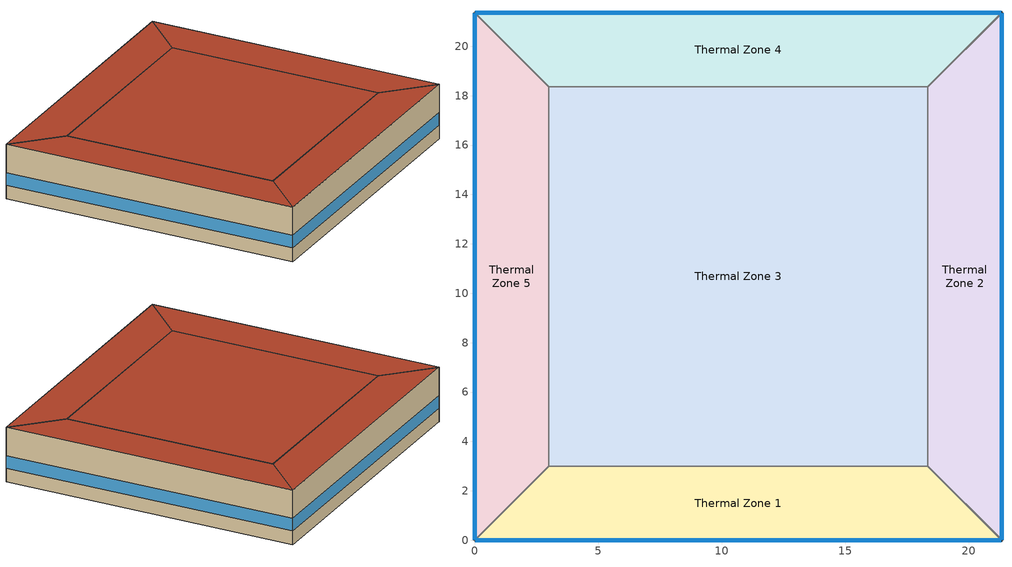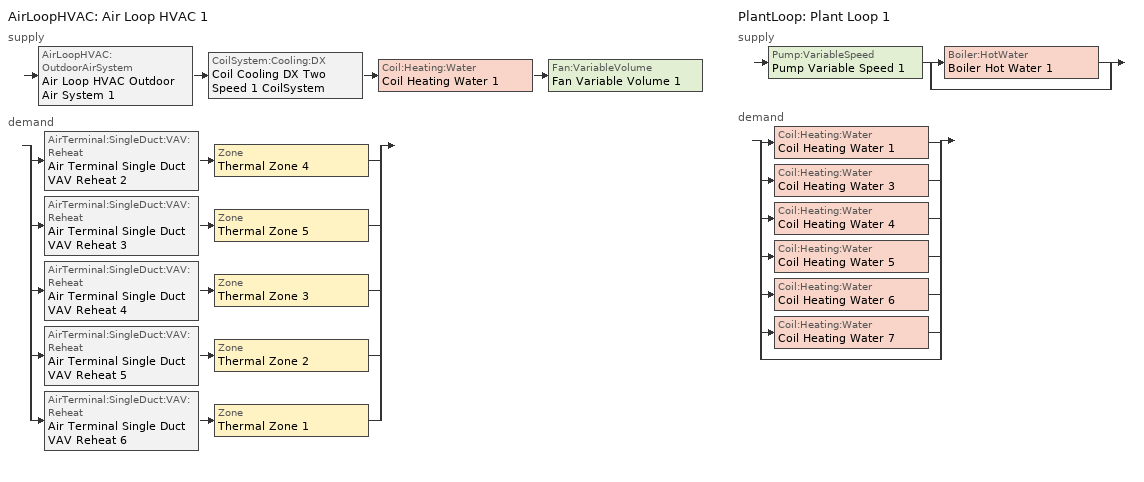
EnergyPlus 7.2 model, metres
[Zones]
Thermal Zone 3
 floor ground (000_ExtSlabCarpet_4in_ClimateZone 1-8): 3,3 3,18.35 18.35,18.35 18.35,3 z0
 wall to Thermal Zone 1 (000_Interior Wall): 3,3 18.35,3 z0:4
 wall to Thermal Zone 4 (000_Interior Wall): 18.35,18.35 3,18.35 z0:4
 wall to Thermal Zone 2 (000_Interior Wall): 18.35,3 18.35,18.35 z0:4
 wall to Thermal Zone 5 (000_Interior Wall): 3,18.35 3,3 z0:4
 roof outside (ASHRAE_189.1-2009_ExtRoof_IEAD_ClimateZone 2-5): 18.35,3 18.35,18.35 3,18.35 3,3 z4
Thermal Zone 5
 floor ground (000_ExtSlabCarpet_4in_ClimateZone 1-8): 0,0 0,21.35 3,18.35 3,3 z0
 wall outside (ASHRAE_189.1-2009_ExtWall_SteelFrame_ClimateZone 4-8): 0,21.35 0,0 z0:4
 wall to Thermal Zone 1 (000_Interior Wall): 0,0 3,3 z0:4
 wall to Thermal Zone 4 (000_Interior Wall): 3,18.35 0,21.35 z0:4
 window (ASHRAE_189.1-2009_ExtWindow_ClimateZone 4-5): 0,21.33 0,0.03 z1:1.92
 roof outside (ASHRAE_189.1-2009_ExtRoof_IEAD_ClimateZone 2-5): 3,3 3,18.35 0,21.35 0,0 z4
Thermal Zone 2
 floor ground (000_ExtSlabCarpet_4in_ClimateZone 1-8): 21.35,21.35 21.35,0 18.35,3 18.35,18.35 z0
 wall outside (ASHRAE_189.1-2009_ExtWall_SteelFrame_ClimateZone 4-8): 21.35,0 21.35,21.35 z0:4
 wall to Thermal Zone 4 (000_Interior Wall): 21.35,21.35 18.35,18.35 z0:4
 wall to Thermal Zone 1 (000_Interior Wall): 18.35,3 21.35,0 z0:4
 window (ASHRAE_189.1-2009_ExtWindow_ClimateZone 4-5): 21.35,0.03 21.35,21.33 z1:1.92
 roof outside (ASHRAE_189.1-2009_ExtRoof_IEAD_ClimateZone 2-5): 18.35,18.35 18.35,3 21.35,0 21.35,21.35 z4
Thermal Zone 1
 floor ground (000_ExtSlabCarpet_4in_ClimateZone 1-8): 21.35,0 0,0 3,3 18.35,3 z0
 wall outside (ASHRAE_189.1-2009_ExtWall_SteelFrame_ClimateZone 4-8): 0,0 21.35,0 z0:4
 window (ASHRAE_189.1-2009_ExtWindow_ClimateZone 4-5): 0.03,0 21.33,0 z1:1.92
 roof outside (ASHRAE_189.1-2009_ExtRoof_IEAD_ClimateZone 2-5): 18.35,3 3,3 0,0 21.35,0 z4
Thermal Zone 4
 floor ground (000_ExtSlabCarpet_4in_ClimateZone 1-8): 0,21.35 21.35,21.35 18.35,18.35 3,18.35 z0
 wall outside (ASHRAE_189.1-2009_ExtWall_SteelFrame_ClimateZone 4-8): 21.35,21.35 0,21.35 z0:4
 window (ASHRAE_189.1-2009_ExtWindow_ClimateZone 4-5): 21.33,21.35 0.03,21.35 z1:1.92
 roof outside (ASHRAE_189.1-2009_ExtRoof_IEAD_ClimateZone 2-5): 3,18.35 18.35,18.35 21.35,21.35 0,21.35 z4
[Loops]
AirLoopHVAC 'Air Loop HVAC 1'
 supply: AirLoopHVAC:OutdoorAirSystem 'Air Loop HVAC Outdoor Air System 1' > CoilSystem:Cooling:DX 'Coil Cooling DX Two Speed 1 CoilSystem' > Coil:Heating:Water 'Coil Heating Water 1' > Fan:VariableVolume 'Fan Variable Volume 1'
 demand: split
  | AirTerminal:SingleDuct:VAV:Reheat 'Air Terminal Single Duct VAV Reheat 2' > Zone 'Thermal Zone 4'
  | AirTerminal:SingleDuct:VAV:Reheat 'Air Terminal Single Duct VAV Reheat 3' > Zone 'Thermal Zone 5'
  | AirTerminal:SingleDuct:VAV:Reheat 'Air Terminal Single Duct VAV Reheat 4' > Zone 'Thermal Zone 3'
  | AirTerminal:SingleDuct:VAV:Reheat 'Air Terminal Single Duct VAV Reheat 5' > Zone 'Thermal Zone 2'
  | AirTerminal:SingleDuct:VAV:Reheat 'Air Terminal Single Duct VAV Reheat 6' > Zone 'Thermal Zone 1'
PlantLoop 'Plant Loop 1'
 supply: Pump:VariableSpeed 'Pump Variable Speed 1' > split
  | Boiler:HotWater 'Boiler Hot Water 1'
  | bypass
 demand: split
  | Coil:Heating:Water 'Coil Heating Water 1'
  | Coil:Heating:Water 'Coil Heating Water 3'
  | Coil:Heating:Water 'Coil Heating Water 4'
  | Coil:Heating:Water 'Coil Heating Water 5'
  | Coil:Heating:Water 'Coil Heating Water 6'
  | Coil:Heating:Water 'Coil Heating Water 7'
  | bypass
[Site:Location]
SACRAMENTO_CA_USA Design_Conditions: Latitude {deg}=38.52; Longitude {deg}=-121.5; Time Zone {hr}=-8; Elevation {m}=8
[Building]
Building 1
[Material] Thermal Absorptance=0.9
Name | Roughness | Thickness {m} | Conductivity {W/m-K} | Density {kg/m3} | Specific Heat {J/kg-K} | Solar Absorptance | Visible Absorptance
000_G01a 19mm gypsum board | MediumSmooth | 0.019 | 0.16 | 800 | 1090 | 0.7 | 0.7
MAT-CC05 4 HW CONCRETE | Rough | 0.1016 | 1.311 | 2240 | 836.8 | 0.7 | 0.7
1/2IN Gypsum | Smooth | 0.0127 | 0.16 | 784.9 | 830 | 0.92 | 0.92
Roof Insulation [21] | MediumRough | 0.2105 | 0.049 | 265 | 836.8 | 0.7 | 0.7
Wall Insulation [39] | MediumRough | 0.1184 | 0.045 | 265 | 836.8 | 0.7 | 0.7
Roof Membrane | VeryRough | 0.0095 | 0.16 | 1121.29 | 1460 | 0.7 | 0.7
Metal Decking | MediumSmooth | 0.0015 | 45.006 | 7680 | 418.4 | 0.7 | 0.3
[Material:AirGap]
000_F04 Wall air space resistance: Thermal Resistance {m2-K/W}=0.15
[Material:NoMass] Thermal Absorptance=0.9; Solar Absorptance=0.7
Name | Roughness | Thermal Resistance {m2-K/W} | Visible Absorptance
MAT-SHEATH | Rough | 0.3626 | 0.7
CP02 CARPET PAD | VeryRough | 0.2165 | 0.8
[WindowMaterial:Glazing]
Theoretical Glass [207]: Optical Data Type=SpectralAverage; Thickness {m}=0.003; Solar Transmittance at Normal Incidence=0.3311; Front Side Solar Reflectance at Normal Incidence=0.6189; Back Side Solar Reflectance at Normal Incidence=0.6189; Visible Transmittance at Normal Incidence=0.44; Front Side Visible Reflectance at Normal Incidence=0.51; Back Side Visible Reflectance at Normal Incidence=0.51; Infrared Transmittance at Normal Incidence=0; Front Side Infrared Hemispherical Emissivity=0.9; Back Side Infrared Hemispherical Emissivity=0.9; Conductivity {W/m-K}=0.0133; Dirt Correction Factor for Solar and Visible Transmittance=1; Solar Diffusing=No
[Construction]
ASHRAE_189.1-2009_ExtWall_SteelFrame_ClimateZone 4-8: MAT-SHEATH, Wall Insulation [39], 1/2IN Gypsum
ASHRAE_189.1-2009_ExtRoof_IEAD_ClimateZone 2-5: Roof Membrane, Roof Insulation [21], Metal Decking
ASHRAE_189.1-2009_ExtWindow_ClimateZone 4-5: Theoretical Glass [207]
000_ExtSlabCarpet_4in_ClimateZone 1-8: MAT-CC05 4 HW CONCRETE, CP02 CARPET PAD
000_Interior Wall: 000_G01a 19mm gypsum board, 000_F04 Wall air space resistance, 000_G01a 19mm gypsum board
[AirLoopHVAC]
Air Loop HVAC 1: Design Supply Air Flow Rate {m3/s}=AutoSize
[Sizing:System]
Air Loop HVAC 1: Type of Load to Size On=Sensible; Design Outdoor Air Flow Rate {m3/s}=Autosize; Minimum System Air Flow Ratio=0.3; Preheat Design Temperature {C}=7; Preheat Design Humidity Ratio {kgWater/kgDryAir}=0.008; Precool Design Temperature {C}=12.8; Precool Design Humidity Ratio {kgWater/kgDryAir}=0.008; Central Cooling Design Supply Air Temperature {C}=12.8; Central Heating Design Supply Air Temperature {C}=12.8; Sizing Option=NonCoincident; 100% Outdoor Air in Cooling=Yes; 100% Outdoor Air in Heating=Yes; Central Cooling Design Supply Air Humidity Ratio {kgWater/kgDryAir}=0.0085; Central Heating Design Supply Air Humidity Ratio {kgWater/kgDryAir}=0.008; Cooling Design Air Flow Method=DesignDay; Cooling Design Air Flow Rate {m3/s}=0; Heating Design Air Flow Method=DesignDay; Heating Design Air Flow Rate {m3/s}=0; System Outdoor Air Method=ZoneSum
[Controller:WaterCoil]
Controller Water Coil 1: Control Variable=Temperature; Action=Normal; Actuator Variable=Flow; Controller Convergence Tolerance {deltaC}=Autosize; Maximum Actuated Flow {m3/s}=Autosize; Minimum Actuated Flow {m3/s}=1e-07
[AvailabilityManager:Scheduled]
Name | Schedule
AvailabilityManager:Scheduled {1c1fee18-6ddc-4ffe-a04e-da2444108eed} | Schedule:Compact {eddeffca-9207-4652-b6b0-dc52b25e9124}
AvailabilityManager:Scheduled {cdcdd255-0d95-41b8-bb07-726f41c881cc} | Schedule:Compact {dd872ce7-c455-49b8-a070-eb6be7921160}
[Controller:OutdoorAir]
Controller Outdoor Air 1: Minimum Outdoor Air Flow Rate {m3/s}=Autosize; Maximum Outdoor Air Flow Rate {m3/s}=Autosize; Economizer Control Type=FixedDryBulb; Economizer Control Action Type=ModulateFlow; Economizer Maximum Limit Dry-Bulb Temperature {C}=30; Economizer Maximum Limit Enthalpy {J/kg}=64000; Economizer Minimum Limit Dry-Bulb Temperature {C}=-100; Lockout Type=NoLockout; Minimum Limit Type=FixedMinimum; High Humidity Control=No; Control High Indoor Humidity Based on Outdoor Humidity Ratio=Yes; Heat Recovery Bypass Control Type=BypassWhenOAFlowGreaterThanMinimum
[SetpointManager:MixedAir] Control Variable=Temperature
Setpoint Manager Mixed Air 3; Setpoint Manager Mixed Air 2; Setpoint Manager Mixed Air 1
[CoilSystem:Cooling:DX]
Coil Cooling DX Two Speed 1 CoilSystem: Availability Schedule=Always_On; Cooling Coil=Coil Cooling DX Two Speed 1
[Coil:Cooling:DX:TwoSpeed]
Coil Cooling DX Two Speed 1: Availability Schedule=Always_On; Rated High Speed Total Cooling Capacity {W}=Autosize; Rated High Speed Sensible Heat Ratio=Autosize; Rated High Speed COP {W/W}=5.5; Rated High Speed Air Flow Rate {m3/s}=Autosize; Total Cooling Capacity Function of Temperature Curve=Curve Biquadratic 1; Total Cooling Capacity Function of Flow Fraction Curve=Curve Quadratic 1; Energy Input Ratio Function of Temperature Curve=Curve Biquadratic 2; Energy Input Ratio Function of Flow Fraction Curve=Curve Quadratic 2; Part Load Fraction Correlation Curve=Curve Quadratic 3; Rated Low Speed Total Cooling Capacity {W}=Autosize; Rated Low Speed Sensible Heat Ratio=0.69; Rated Low Speed COP {W/W}=6.6; Rated Low Speed Air Flow Rate {m3/s}=Autosize; Low Speed Total Cooling Capacity Function of Temperature Curve=Curve Biquadratic 3; Low Speed Energy Input Ratio Function of Temperature Curve=Curve Biquadratic 4; Condenser Type=AirCooled; High Speed Evaporative Condenser Effectiveness=0; Low Speed Evaporative Condenser Effectiveness=0; Basin Heater Capacity {W/K}=10; Basin Heater Setpoint Temperature {C}=2
[Coil:Heating:Water] Availability Schedule=Always_On; U-Factor Times Area Value {W/K}=Autosize; Maximum Water Flow Rate {m3/s}=Autosize; Performance Input Method=UFactorTimesAreaAndDesignWaterFlowRate; Rated Capacity {W}=Autosize; Rated Inlet Water Temperature {C}=82.2; Rated Inlet Air Temperature {C}=16.6; Rated Outlet Water Temperature {C}=71.1; Rated Outlet Air Temperature {C}=32.2; Rated Ratio for Air and Water Convection=0.5
Coil Heating Water 1; Coil Heating Water 3; Coil Heating Water 4; Coil Heating Water 5; Coil Heating Water 6; Coil Heating Water 7
[Fan:VariableVolume]
Fan Variable Volume 1: Availability Schedule=Always_On; Fan Efficiency=0.5; Pressure Rise {Pa}=500; Maximum Flow Rate {m3/s}=AutoSize; Fan Power Minimum Flow Rate Input Method=FixedFlowRate; Fan Power Minimum Flow Fraction=0; Fan Power Minimum Air Flow Rate {m3/s}=0; Motor Efficiency=0.93; Motor In Airstream Fraction=1; Fan Power Coefficient 1=0.0407599; Fan Power Coefficient 2=0.088045; Fan Power Coefficient 3=-0.0729261; Fan Power Coefficient 4=0.94374; Fan Power Coefficient 5=0
[SetpointManager:Scheduled] Control Variable=Temperature
Name | Schedule
Setpoint Manager Scheduled 1 | Deck_Temperature
Setpoint Manager Scheduled 2 | Hot_Water_Temperature
[AirTerminal:SingleDuct:VAV:Reheat] Availability Schedule=Always_On; Maximum Air Flow Rate {m3/s}=Autosize; Zone Minimum Air Flow Input Method=Constant; Constant Minimum Air Flow Fraction=0.3; Fixed Minimum Air Flow Rate {m3/s}=0.3; Maximum Hot Water or Steam Flow Rate {m3/s}=Autosize; Minimum Hot Water or Steam Flow Rate {m3/s}=0; Convergence Tolerance=0.001; Damper Heating Action=Normal; Maximum Flow per Zone Floor Area During Reheat {m3/s-m2}=Autocalculate; Maximum Flow Fraction During Reheat=Autocalculate; Maximum Reheat Air Temperature {C}=35
Name | Reheat Coil
Air Terminal Single Duct VAV Reheat 2 | Coil Heating Water 3
Air Terminal Single Duct VAV Reheat 3 | Coil Heating Water 4
Air Terminal Single Duct VAV Reheat 4 | Coil Heating Water 5
Air Terminal Single Duct VAV Reheat 5 | Coil Heating Water 6
Air Terminal Single Duct VAV Reheat 6 | Coil Heating Water 7
[PlantLoop]
Plant Loop 1: Fluid Type=Water; Plant Equipment Operation Scheme=Plant Loop 1 Operation Scheme List; Maximum Loop Temperature {C}=100; Minimum Loop Temperature {C}=0; Maximum Loop Flow Rate {m3/s}=Autosize; Minimum Loop Flow Rate {m3/s}=0; Plant Loop Volume {m3}=Autocalculate; Load Distribution Scheme=Optimal
[PlantEquipmentOperationSchemes]
Plant Loop 1 Operation Scheme List: Control Scheme Object Type 1=PlantEquipmentOperation:HeatingLoad; Control Scheme Name 1=Plant Loop 1 Heating Operation Scheme; Control Scheme Schedule Name 1=Plant Loop 1 On Schedule
[PlantEquipmentOperation:HeatingLoad]
Plant Loop 1 Heating Operation Scheme: Load Range Lower Limit 1 {W}=0; Load Range Upper Limit 1 {W}=1000000000; Range Equipment List Name 1=Plant Loop 1 Heating Equipment List
[PlantEquipmentList]
Plant Loop 1 Heating Equipment List: Boiler:HotWater, Boiler Hot Water 1
[Sizing:Plant]
Plant Loop 1: Loop Type=Heating; Design Loop Exit Temperature {C}=82; Loop Design Temperature Difference {deltaC}=11
[Pump:VariableSpeed]
Pump Variable Speed 1: Rated Flow Rate {m3/s}=Autosize; Rated Pump Head {Pa}=179352; Rated Power Consumption {W}=Autosize; Motor Efficiency=0.9; Fraction of Motor Inefficiencies to Fluid Stream=0; Coefficient 1 of the Part Load Performance Curve=0; Coefficient 2 of the Part Load Performance Curve=1; Coefficient 3 of the Part Load Performance Curve=0; Coefficient 4 of the Part Load Performance Curve=0; Minimum Flow Rate {m3/s}=0; Pump Control Type=Intermittent
[Boiler:HotWater]
Boiler Hot Water 1: Fuel Type=NaturalGas; Nominal Capacity {W}=Autosize; Nominal Thermal Efficiency=0.66; Design Water Outlet Temperature {C}=82; Design Water Flow Rate {m3/s}=Autosize; Minimum Part Load Ratio=0; Maximum Part Load Ratio=1; Optimum Part Load Ratio=1; Water Outlet Upper Temperature Limit {C}=99; Boiler Flow Mode=ConstantFlow; Parasitic Electric Load {W}=0; Sizing Factor=1
[Zone]
Thermal Zone 3; Thermal Zone 5; Thermal Zone 2; Thermal Zone 1; Thermal Zone 4
[ZoneControl:Thermostat] Control Object Type 1=ThermostatSetpoint:DualSetpoint; Control Name 1=Thermostat Setpoint Dual Setpoint 1
Name | Zone or ZoneList | Control Type Schedule
Thermal Zone 3 Thermostat | Thermal Zone 3 | Thermal Zone 3 Thermostat Schedule
Thermal Zone 5 Thermostat | Thermal Zone 5 | Thermal Zone 5 Thermostat Schedule
Thermal Zone 2 Thermostat | Thermal Zone 2 | Thermal Zone 2 Thermostat Schedule
Thermal Zone 1 Thermostat | Thermal Zone 1 | Thermal Zone 1 Thermostat Schedule
Thermal Zone 4 Thermostat | Thermal Zone 4 | Thermal Zone 4 Thermostat Schedule
[ThermostatSetpoint:DualSetpoint]
Thermostat Setpoint Dual Setpoint 1: Heating Setpoint Temperature Schedule=Heating Sch; Cooling Setpoint Temperature Schedule=Cooling Sch
[Zone equipment]
Thermal Zone 3: Air Terminal Single Duct VAV Reheat 4
Thermal Zone 5: Air Terminal Single Duct VAV Reheat 3
Thermal Zone 2: Air Terminal Single Duct VAV Reheat 5
Thermal Zone 1: Air Terminal Single Duct VAV Reheat 6
Thermal Zone 4: Air Terminal Single Duct VAV Reheat 2
[Schedule:Day:Interval]
Hot_Water_Temperature_Winter_Design_Day; Hot_Water_Temperature_Default; Hot_Water_Temperature_Summer_Design_Day: No, 24:00, 67
Always_On_Summer_Design_Day; Always_On_Winter_Design_Day; Always_On_Default: No, 24:00, 1
Deck_Temperature_Default; Deck_Temperature_Winter_Design_Day; Deck_Temperature_Summer_Design_Day: No, 24:00, 12.8
Heating Sch Default: No, 24:00, 24
Cooling Sch Default: No, 24:00, 28
[Schedule:Week:Daily]
Schedule:Week:Daily {de7bcccd-0939-4a5f-a3c2-d020ed45d093}: Deck_Temperature_Default, Deck_Temperature_Default, Deck_Temperature_Default, Deck_Temperature_Default, Deck_Temperature_Default, Deck_Temperature_Default, Deck_Temperature_Default, Deck_Temperature_Default, Deck_Temperature_Summer_Design_Day, Deck_Temperature_Winter_Design_Day, Deck_Temperature_Default, Deck_Temperature_Default
Schedule:Week:Daily {a87c58fc-2017-4f9e-a544-9fe910a8fa06}: Always_On_Default, Always_On_Default, Always_On_Default, Always_On_Default, Always_On_Default, Always_On_Default, Always_On_Default, Always_On_Default, Always_On_Summer_Design_Day, Always_On_Winter_Design_Day, Always_On_Default, Always_On_Default
Schedule:Week:Daily {7b434fd1-66d8-417f-a65f-a13fb26150b1}: Heating Sch Default, Heating Sch Default, Heating Sch Default, Heating Sch Default, Heating Sch Default, Heating Sch Default, Heating Sch Default, Heating Sch Default, Heating Sch Default, Heating Sch Default, Heating Sch Default, Heating Sch Default
Schedule:Week:Daily {34f23054-e573-4a89-9f9d-41f125047754}: Cooling Sch Default, Cooling Sch Default, Cooling Sch Default, Cooling Sch Default, Cooling Sch Default, Cooling Sch Default, Cooling Sch Default, Cooling Sch Default, Cooling Sch Default, Cooling Sch Default, Cooling Sch Default, Cooling Sch Default
Schedule:Week:Daily {9187c363-de33-48bd-aa54-cbcb22de0fb0}: Hot_Water_Temperature_Default, Hot_Water_Temperature_Default, Hot_Water_Temperature_Default, Hot_Water_Temperature_Default, Hot_Water_Temperature_Default, Hot_Water_Temperature_Default, Hot_Water_Temperature_Default, Hot_Water_Temperature_Default, Hot_Water_Temperature_Summer_Design_Day, Hot_Water_Temperature_Winter_Design_Day, Hot_Water_Temperature_Default, Hot_Water_Temperature_Default
[Schedule:Year]
Deck_Temperature: Schedule:Week:Daily {de7bcccd-0939-4a5f-a3c2-d020ed45d093}, 1, 1, 12, 31
Always_On: Schedule:Week:Daily {a87c58fc-2017-4f9e-a544-9fe910a8fa06}, 1, 1, 12, 31
Heating Sch: Schedule:Week:Daily {7b434fd1-66d8-417f-a65f-a13fb26150b1}, 1, 1, 12, 31
Cooling Sch: Schedule:Week:Daily {34f23054-e573-4a89-9f9d-41f125047754}, 1, 1, 12, 31
Hot_Water_Temperature: Schedule:Week:Daily {9187c363-de33-48bd-aa54-cbcb22de0fb0}, 1, 1, 12, 31
[Schedule:Compact]
Schedule:Compact {eddeffca-9207-4652-b6b0-dc52b25e9124}; Schedule:Compact {dd872ce7-c455-49b8-a070-eb6be7921160}; Plant Loop 1 On Schedule: Through: 12/31, For: AllDays, Until: 24:00, 1
Thermal Zone 3 Thermostat Schedule; Thermal Zone 5 Thermostat Schedule; Thermal Zone 2 Thermostat Schedule; Thermal Zone 1 Thermostat Schedule; Thermal Zone 4 Thermostat Schedule: Through: 12/31, For: AllDays, Until: 24:00, 4
[Curve:Biquadratic]
Name | Coefficient1 Constant | Coefficient2 x | Coefficient3 x**2 | Coefficient4 y | Coefficient5 y**2 | Coefficient6 x*y | Minimum Value of x {BasedOnField A2} | Maximum Value of x {BasedOnField A2} | Minimum Value of y {BasedOnField A3} | Maximum Value of y {BasedOnField A3}
Curve Biquadratic 1 | 0.42415 | 0.04426 | -0.00042 | 0.00333 | -8e-05 | -0.00021 | 17 | 22 | 13 | 46
Curve Biquadratic 2 | 1.23649 | -0.02431 | 0.00057 | -0.01434 | 0.00063 | -0.00038 | 17 | 22 | 13 | 46
Curve Biquadratic 3; Curve Biquadratic 4 | 0 | 0 | 0 | 0 | 0 | 0 | 0 | 1 | 0 | 1
[Curve:Quadratic]
Name | Coefficient1 Constant | Coefficient2 x | Coefficient3 x**2 | Minimum Value of x {BasedOnField A2} | Maximum Value of x {BasedOnField A2}
Curve Quadratic 1 | 0.77136 | 0.34053 | -0.11088 | 0.75918 | 1.13877
Curve Quadratic 2 | 1.2055 | -0.32953 | 0.12308 | 0.75918 | 1.13877
Curve Quadratic 3 | 0.771 | 0.229 | 0 | 0 | 1
